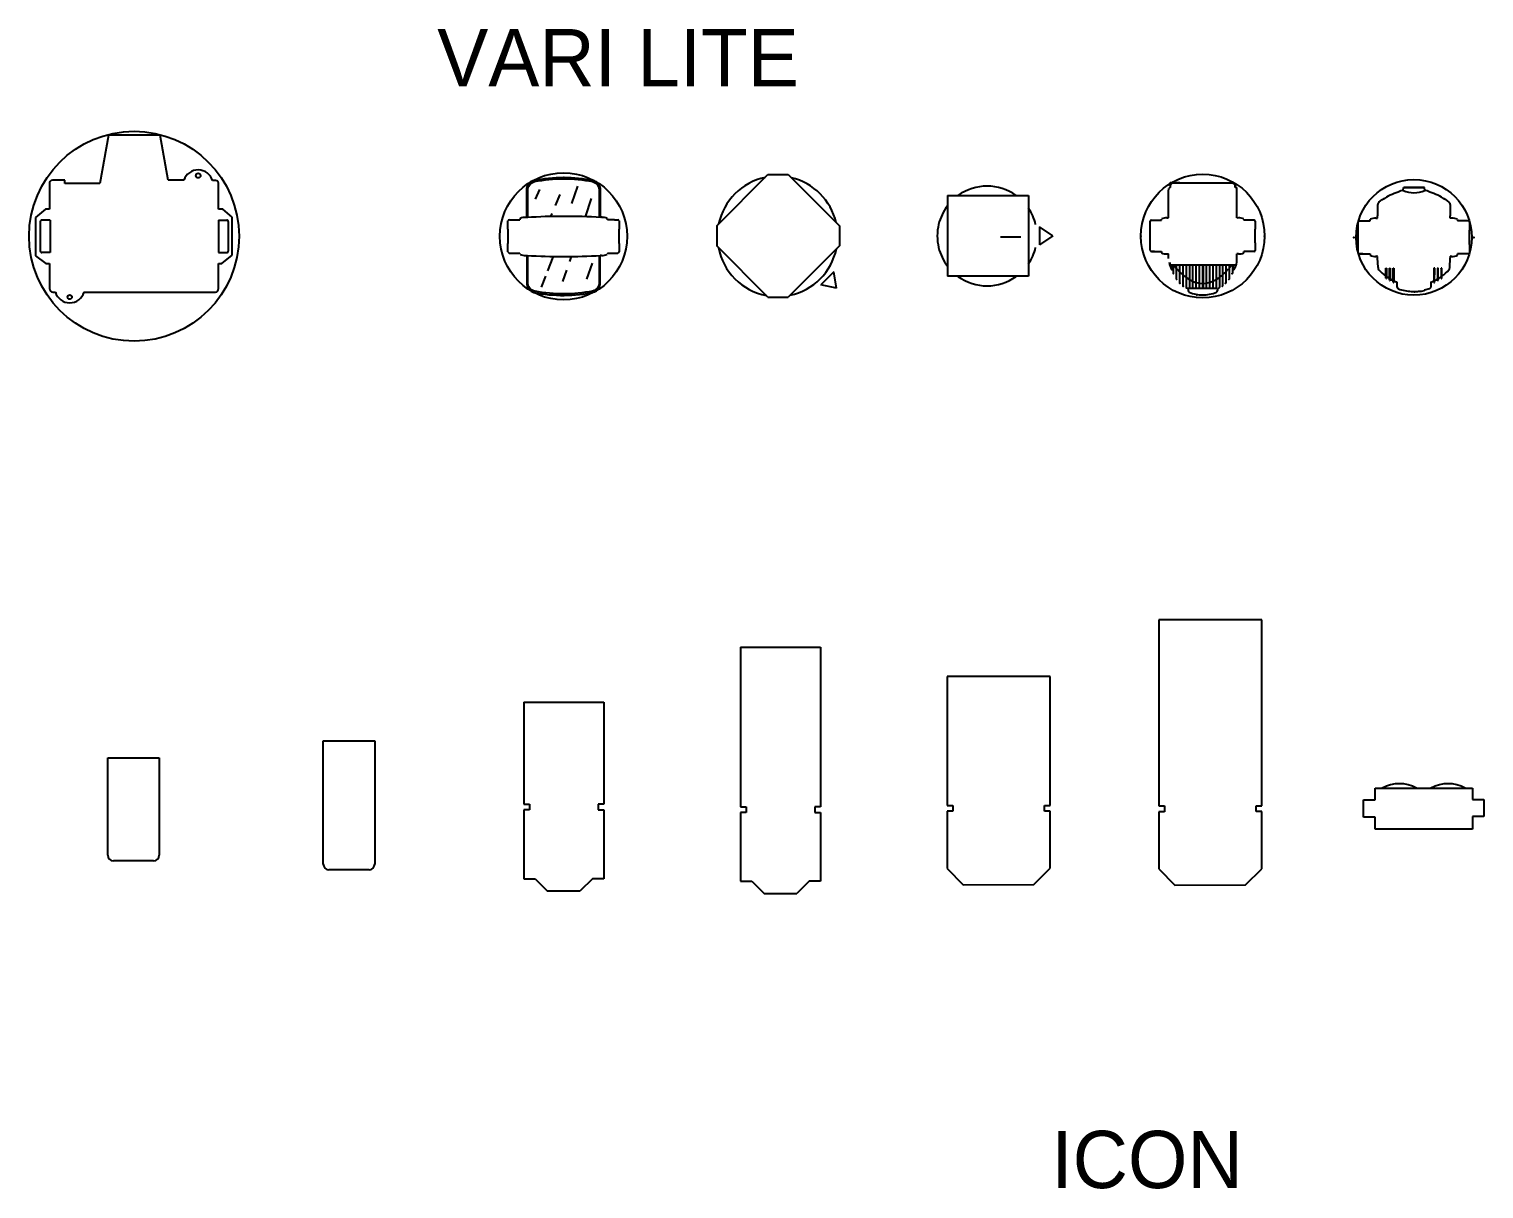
# Model space of a CAD drawing. Extents: x -17897 to 28333, y -5450 to 20354.
# Drawn here: x 11333 to 16414, y 12281 to 16333 of the extents above; entities that cross this region are included whole.
import ezdxf
from ezdxf.enums import TextEntityAlignment as Align

# ---------------------------------------------------------------- set-up
doc = ezdxf.new("R2010")
doc.units = 0
doc.layers.get('0').update_dxf_attribs({"linetype": 'CONTINUOUS'})
doc.layers.add('LANTERNS', color=7, linetype='CONTINUOUS')

# ---------------------------------------------------------------- blocks, each defined once
blk = doc.blocks.new('StageZoom')
for p, q in [((-89.7, 353), (-119.9, 184.2)), ((91, 353), (-89.7, 353)), ((119, 196), (91.1, 353.5, 396.9)), ((-295.3, 183.1), (-295.3, 94.9)), ((-241.5, 196), (-284.5, 196)), ((-241.5, 184.2), (-241.5, 196)), ((-119.9, 184.2), (-241.5, 184.2)), ((172.8, 196), (119, 196)), ((174, 196), (172.8, 196)), ((275, 194.9), (274.1, 194.9, 20)), ((285.8, 194.9), (275, 194.9)), ((294.4, 94.9), (294.4, 182)), ((-309.3, 94.9), (-343.7, 65.9)), ((-343.7, 65.9), (-343.7, -68.6)), ((-327.6, 51.3), (-327.6, -52.4)), ((-293.5, 55.9), (-322.4, 55.9)), ((-295.3, 94.9), (-309.3, 94.9)), ((-293.5, 56.2), (-293.5, -56.9)), ((309.5, 94.9), (294.4, 94.9)), ((294.8, 56.2), (294.8, -56.9)), ((294.8, 55.9), (323.7, 55.9)), ((342.8, 66.9), (309.5, 94.9)), ((328.9, 51.3), (328.9, -52.4)), ((342.8, -66.4), (342.8, 66.9)), ((-343.7, -68.6), (-308.2, -95.4)), ((-293.5, -56.9), (-322.1, -56.9)), ((-308.2, -95.4), (-295.3, -95.4)), ((-295.3, -95.4), (-295.3, -182.5)), ((294.4, -182.5), (294.4, -95.4)), ((294.4, -95.4), (306.3, -95.4)), ((294.8, -56.9), (323.3, -56.9)), ((306.3, -95.4), (342.8, -66.4)), ((-283.4, -195.4), (-274.8, -195.4)), ((-175.8, -195.4), (284.7, -195.4))]:
    blk.add_line(p, q)
at = {"linetype": 'Continuous', "ltscale": 25}
blk.add_circle((0, 0), 366.6, dxfattribs=at)
for centre, radius in [((223.9, 211.8, 20), 8.18), ((-224.8, -212.6, 20), 7.59)]:
    blk.add_circle(centre, radius)
for centre, radius, start, end in [((223.8, 179.3), 52.5, 17.3933, 161.4654), ((-283.5, 184.1), 11.9, 95.1749, 185.1749), ((283.7, 184.1), 11, 348.7084, 78.7084), ((-323.4, 51.8), 4.16, 75.2279, 187.1046), ((324.7, 51.8), 4.16, 352.8954, 104.7721), ((-323.1, -52.6), 4.45, 177.2538, 283.8403), ((324.4, -52.6), 4.45, 256.1597, 2.7462), ((-282.9, -183.1), 12.4, 177.5302, 267.5302), ((-224.7, -179.9), 52.6, 197.2202, 342.7798), ((283.1, -184.1), 11.4, 278.111, 8.111)]:
    blk.add_arc(centre, radius, start, end)
blk.add_attdef('UNIT#', text='', height=50).set_placement((-0.1, 42.2), align=Align.CENTER)
blk = doc.blocks.new('VL2_2B_3')
at = {"color": 7, "linetype": 'Continuous'}
for p, q in [((-196.9, 35.2), (-18.2, 214.5)), ((-18.2, 214.5), (52.2, 214.5)), ((52.2, 214.5), (231.5, 35.2)), ((-196.9, 35.2), (-196.9, -35.2)), ((231.5, 35.2), (231.5, -35.2)), ((-18.2, -213.9), (-196.9, -35.2)), ((231.5, -35.2), (52.2, -213.9)), ((211.5, -126.1), (167, -171.3)), ((221.8, -182.3), (211.5, -126.1)), ((221.8, -182.3), (167, -171.3)), ((-18.2, -213.9), (52.2, -213.9))]:
    blk.add_line(p, q, dxfattribs=at)
at = {"color": 7, "linetype": 'Continuous', "ltscale": 25}
for start, end in [(101.905, 168.095), (13.295, 76.705), (190.657, 259.343), (282.001, 347.999)]:
    blk.add_arc((15.4, -1.6), 210.3, start, end, dxfattribs=at)
at = {"flags": 4}
blk.add_attdef('UNIT#', text='', height=50, dxfattribs=at).set_placement((15.8, 4.2), align=Align.CENTER)
blk = doc.blocks.new('VL4')
at = {"color": 7, "linetype": 'Continuous'}
for p, q in [((-141.29004, 140.96746), (141.29004, 140.96746)), ((-141.29004, 140.96746), (-141.29004, -140.96746)), ((141.29004, 140.96746), (141.29004, -140.96746)), ((227.09632, 0.32258), (179.99964, 31.93542)), ((179.99964, 31.93542), (179.99964, -31.29026)), ((227.09632, 0.32258), (179.99964, -31.29026)), ((43.87088, -3.54838), (114.83848, -3.54838)), ((141.29004, -140.96746), (-141.29004, -140.96746))]:
    blk.add_line(p, q, dxfattribs=at)
at = {"color": 7, "linetype": 'Continuous', "ltscale": 25}
for start, end in [(54.224, 125.776), (142.91, 166.597), (13.403, 34.418), (166.597, 193.403), (193.403, 217.09), (234.225, 305.775)]:
    blk.add_arc((-2.58064, -0.32258), 174.1932, start, end, dxfattribs=at)
at = {"color": 7, "linetype": 'Continuous'}
blk.add_arc((-2.58064, -0.32258), 174.1932, 325.582, 346.597, dxfattribs=at)
at = {"flags": 4}
blk.add_attdef('UNIT#', text='', height=50, dxfattribs=at).set_placement((-1.2416, 5.6293), align=Align.CENTER)
blk = doc.blocks.new('VL5')
for p, q in [((-118.8, 155.2), (-118.5, 166)), ((113.9, 169.2), (113.9, 174)), ((-183.3, -24.5), (-183.3, 23.5)), ((184, -24.5), (183.9, 23.5))]:
    blk.add_line(p, q)
at = {"color": 7}
for p, q in [((-118.8, 63), (-118.8, 155.2)), ((-114.5, 169.2), (-118.5, 166)), ((-114.5, 169.2), (-113.2, 169.2)), ((-113.2, 174), (-113.2, 169.2)), ((104.3, 183.6), (-103.6, 183.6)), ((-91.4, 185.3), (-91.4, 183.6)), ((-80.1, 185.3), (-91.4, 185.3)), ((-80.1, 185.3), (-80.1, 183.6)), ((80.8, 185.3), (92.1, 185.3)), ((80.8, 185.3), (80.8, 183.6)), ((92.1, 185.3), (92.1, 183.6)), ((117.1, 169.2), (113.9, 169.2)), ((119.5, 62.6), (119.5, 166.8)), ((-183.3, 23.5), (-183.3, 50.9)), ((-179.1, 54.5), (-144.1, 54.5)), ((-144.1, 54.6), (-144.1, 58.8)), ((-125.3, 62.8), (-120.7, 62.8)), ((125.2, 62.7), (119.2, 62.4)), ((144, 58.8), (144, 54.6)), ((179.5, 54.5), (144, 54.5)), ((183.9, 51), (183.9, 23.5)), ((-183.3, -51.1), (-183.3, -24.5)), ((184, -24.5), (184, -51.3)), ((-168.2, -54.4), (-179.4, -54.4)), ((-177.6, -54.4), (-144.1, -54.4)), ((-144.1, -54.5), (-144.1, -59)), ((-127.3, -63.2), (-122.8, -63.2)), ((-118.8, -79.4), (-118.8, -63.1)), ((-113.6, -100.9), (-113.6, -93.3)), ((-113.6, -100.9), (114.3, -100.9)), ((-106.2, -117.5), (-106.2, -100.9)), ((-103.4, -100.9), (-103.4, -130.3)), ((-92, -100.9), (-92, -150.8)), ((-80.6, -100.9), (-80.6, -164.3)), ((-69.2, -100.9), (-69.2, -174.5)), ((-57.8, -100.9), (-57.8, -180.8)), ((-46.4, -100.9), (-46.4, -180.8)), ((-35, -100.9), (-35, -180.8)), ((-23.6, -100.9), (-23.6, -180.8)), ((-12.3, -100.9), (-12.3, -180.8)), ((-0.9, -100.9), (-0.9, -166)), ((1.5, -100.9), (1.5, -180.8)), ((12.9, -100.9), (12.9, -180.8)), ((24.3, -100.9), (24.3, -180.8)), ((35.7, -100.9), (35.7, -180.8)), ((47.1, -100.9), (47.1, -180.8)), ((58.5, -100.9), (58.5, -180.8)), ((69.9, -100.9), (69.9, -174.5)), ((81.3, -100.9), (81.3, -164.3)), ((92.7, -100.9), (92.7, -150.8)), ((104.1, -100.9), (104.1, -130.3)), ((106.8, -116.9), (106.8, -100.9)), ((125.2, -63.2), (119.2, -62.9)), ((119.5, -86.1), (119.5, -62.8)), ((119.5, -91.8), (119.5, -86.1)), ((179.5, -54.4), (144, -54.4)), ((144, -59), (144, -54.5)), ((-101, -102.1), (-92, -113)), ((-89.6, -115.7), (-80.6, -125.3)), ((-78.2, -127.6), (-69.2, -135.9)), ((-66.8, -138), (-57.8, -145)), ((-55.4, -146.7), (-46.4, -152.4)), ((47.1, -152.4), (56.1, -146.7)), ((58.5, -145), (67.5, -138)), ((69.9, -135.9), (78.9, -127.6)), ((81.3, -125.3), (90.3, -115.7)), ((92.7, -113), (101.7, -102.1)), ((51.9, -183.7), (-51.2, -183.7)), ((-51.2, -183.7), (-50.9, -191.3)), ((-44, -153.8), (-35, -158.2)), ((-32.6, -159.3), (-23.6, -162.5)), ((-21.3, -163.1), (-12.3, -165)), ((-9.9, -165.4), (-0.9, -166)), ((-0.9, -166), (-0.9, -180.8)), ((1.5, -166), (10.5, -165.4)), ((12.9, -165), (21.9, -163.1)), ((24.3, -162.5), (33.3, -159.3)), ((35.7, -158.2), (44.7, -153.8)), ((51.9, -183.7), (51.6, -191.3))]:
    blk.add_line(p, q, dxfattribs=at)
at = {"color": 7, "linetype": 'Continuous', "ltscale": 25}
blk.add_circle((0.3, -0.5), 215.9, dxfattribs=at)
at = {"color": 7}
for centre, radius, start, end in [((-103.6, 174), 9.59, 90, 180), ((104.3, 174), 9.59, 0, 90), ((117.1, 166.8), 2.4, 0, 90), ((-178.4, 49.6), 4.99, 97.051, 163.275), ((-127.4, 23.7), 39.2, 86.899, 114.975), ((-2.9, -1979.2), 2045.5, 93.2479, 93.35), ((-2.9, -1979.2), 2045.5, 86.511, 86.5684), ((127.4, 23.6), 39.2, 65.025, 93.101), ((179.1, 49.6), 4.99, 16.724, 82.949), ((-178.3, -48.9), 5.54, 205.664, 272.124), ((-127.4, -23.9), 39.2, 245.025, 273.101), ((-2.9, 1979.1), 2045.5, 266.65, 266.7521), ((-56.7, -86.1), 60.4, 187.03, 211.402), ((59.8, -82.4), 60.4, 324.396, 350.99), ((127.4, -23.9), 39.2, 266.899, 294.975), ((179, -48.9), 5.54, 267.876, 334.337), ((-107.4, -116.9), 1.2, 180, 0), ((-102.2, -130.3), 1.2, 180, 0), ((-90.8, -150.8), 1.2, 180, 0), ((91.5, -150.8), 1.2, 180, 0), ((102.9, -130.3), 1.2, 180, 0), ((108, -116.9), 1.2, 180, 0), ((-79.4, -164.3), 1.2, 180, 0), ((-68, -174.5), 1.2, 180, 0), ((-56.6, -180.8), 1.2, 180, 0), ((-44.9, -191), 6, 182.5, 247.269), ((0.3, -83), 123.1, 247.269, 292.731), ((-45.2, -180.8), 1.2, 180, 0), ((-33.8, -180.8), 1.2, 180, 0), ((-22.4, -180.8), 1.2, 180, 0), ((-11.1, -180.8), 1.2, 180, 0), ((0.3, -180.8), 1.2, 180, 0), ((11.7, -180.8), 1.2, 180, 0), ((23.1, -180.8), 1.2, 180, 0), ((34.5, -180.8), 1.2, 180, 0), ((45.9, -180.8), 1.2, 180, 0), ((45.6, -191), 6, 292.731, 357.5), ((57.3, -180.8), 1.2, 180, 0), ((68.7, -174.5), 1.2, 180, 0), ((80.1, -164.3), 1.2, 180, 0)]:
    blk.add_arc(centre, radius, start, end, dxfattribs=at)
for p in [(-215.5, -0.5), (216.2, -0.5)]:
    blk.add_point(p, dxfattribs=at)
at = {"layer": 'LANTERNS'}
for p in [(-112.1, 185.3), (-20.3, -206.1)]:
    blk.add_point(p, dxfattribs=at)
at = {"flags": 4}
blk.add_attdef('UNIT#', text='', height=50, dxfattribs=at).set_placement((-1.4, 55.4), align=Align.CENTER)
blk = doc.blocks.new('VL6')
for p, q in [((-49.1, 159), (-48.6, 169.2)), ((-48.6, 169.2), (-48.6, 169.2)), ((-48.6, 169.2), (-48.4, 169.2)), ((-48.4, 169.2), (-48.5, 169.2)), ((-48.5, 169.2), (-48.5, 169.2)), ((-48.4, 169.2), (-48.4, 169.2)), ((-48.4, 169.2), (-48.4, 169.2)), ((-48.4, 169.2), (-48.2, 169.2)), ((-48.4, 169.2), (-48.2, 169.2)), ((-48.3, 169.2), (-48.4, 169.2)), ((-48.2, 169.2), (-48.3, 169.2)), ((-48.3, 169.2), (-48.2, 169.2)), ((-48.2, 169.2), (-48.2, 169.2)), ((-48.2, 169.2), (-48.2, 169.2)), ((-48.2, 169.2), (-47.9, 169.2)), ((-48.2, 169.2), (-48, 169.2)), ((-47.9, 169.2), (-48, 169.2)), ((-47.9, 169.2), (-47.8, 169.2)), ((-47.9, 169.2), (-47.8, 169.2)), ((-47.8, 169.2), (-47.5, 169.2)), ((-47.5, 169.2), (-47.3, 169.2)), ((-47.5, 169.2), (-47.3, 169.2)), ((-46.9, 169.2), (-47.5, 169.2)), ((-47.5, 169.2), (-47.5, 169.2)), ((-47.3, 169.2), (-47, 169.2)), ((-47, 169.2), (-46.8, 169.2)), ((-46.1, 169.2), (-46.9, 169.2)), ((-46.8, 169.2), (-46.4, 169.2)), ((-46.4, 169.2), (-45.9, 169.2)), ((-45.2, 169.2), (-46.1, 169.2)), ((-45.9, 169.2), (-45.8, 169.2)), ((-45.9, 169.2), (-45.8, 169.2)), ((-45.8, 169.2), (-45.1, 169.2)), ((-44.2, 169.2), (-45.2, 169.2)), ((-45.1, 169.2), (-45, 169.2)), ((-45.1, 169.2), (-45, 169.2)), ((-45, 169.2), (-44.3, 169.2)), ((-44.3, 169.2), (-43.8, 169.2)), ((-43.1, 169.2), (-44.2, 169.2)), ((-43.8, 169.2), (-43.4, 169.2)), ((-43.4, 169.2), (-42.5, 169.2)), ((-42.9, 169.2), (-43.1, 169.2)), ((-42.8, 169.2), (-42.9, 169.2)), ((-42.9, 169.2), (-42.9, 169.2)), ((-42.6, 169.2), (-42.8, 169.2)), ((-42.2, 169.2), (-42.6, 169.2)), ((-42.5, 169.2), (-42.4, 169.2)), ((-42.5, 169.2), (-42.4, 169.2)), ((-42.4, 169.2), (-42.5, 169.2)), ((-42.4, 169.2), (-41.6, 169.2)), ((-41.6, 169.2), (-42.4, 169.2)), ((-41.9, 169.2), (-42.2, 169.2)), ((-41.7, 169.2), (-41.9, 169.2)), ((-41, 169.2), (-41.7, 169.2)), ((-41.6, 169.2), (-41.4, 169.2)), ((-41.4, 169.2), (-41.6, 169.2)), ((-41.4, 169.2), (-40.5, 169.2)), ((-40.5, 169.2), (-41, 169.2)), ((-40.5, 169.2), (-40.3, 169.2)), ((-40.2, 169.2), (-40.5, 169.2)), ((-40.3, 169.2), (-39.4, 169.2)), ((-39.3, 169.2), (-40.2, 169.2)), ((-39.4, 169.2), (-39.1, 169.2)), ((-39, 169.2), (-39.3, 169.2)), ((-39.1, 169.2), (-38.3, 169.2)), ((-38.2, 169.2), (-39, 169.2)), ((-38.3, 169.2), (-37.8, 169.2)), ((-37.4, 169.2), (-38.2, 169.2)), ((-37.8, 169.2), (-37.1, 169.2)), ((-36.9, 169.2), (-37.4, 169.2)), ((-37.1, 169.2), (-36.5, 169.2)), ((-35.8, 169.2), (-36.9, 169.2)), ((-36.5, 169.2), (-35.8, 169.2)), ((-35.8, 169.2), (-35.1, 169.2)), ((-35.1, 169.2), (-35.8, 169.2)), ((-35.6, 169.2), (-35.8, 169.2)), ((-34.2, 169.2), (-35.6, 169.2)), ((-35.1, 169.2), (-34.5, 169.2)), ((-34.5, 169.2), (-35.1, 169.2)), ((-34.5, 169.2), (-33.7, 169.2)), ((-34, 169.2), (-34.2, 169.2)), ((-32.6, 169.2), (-34, 169.2)), ((-33.7, 169.2), (-33.1, 169.2)), ((-33.1, 169.2), (-32.6, 169.2)), ((-32.6, 169.2), (-32.3, 169.2)), ((-32.3, 169.2), (-32.6, 169.2)), ((-32.1, 169.2), (-32.6, 169.2)), ((-32.3, 169.2), (-32, 169.2)), ((-32, 169.2), (-32.3, 169.2)), ((-30.9, 169.2), (-32.1, 169.2)), ((-32, 169.2), (-30.9, 169.2)), ((-30.9, 169.2), (-30.7, 169.2)), ((-30.9, 169.2), (-30.7, 169.2)), ((-30.2, 169.2), (-30.9, 169.2)), ((-30.7, 169.2), (-29.8, 169.2)), ((-29.2, 169.2), (-30.2, 169.2)), ((-29.8, 169.2), (-29.2, 169.2)), ((-29.2, 169.2), (-28.8, 169.2)), ((-28.2, 169.2), (-29.2, 169.2)), ((-28.8, 169.2), (-27.9, 169.2)), ((-27.9, 169.2), (-28.8, 169.2)), ((-27.3, 169.2), (-28.2, 169.2)), ((-27.9, 169.2), (-27.5, 169.2)), ((-27.5, 169.2), (-27.9, 169.2)), ((-27.5, 169.2), (-27, 169.2)), ((-26.1, 169.2), (-27.3, 169.2)), ((-27, 169.2), (-26.2, 169.2)), ((-26.2, 169.2), (-25.9, 169.2)), ((-25.4, 169.2), (-26.1, 169.2)), ((-25.9, 169.2), (-25.4, 169.2)), ((-25.4, 169.2), (-24.8, 169.2)), ((-24.8, 169.2), (-25.4, 169.2)), ((-24, 169.2), (-25.4, 169.2)), ((-24.8, 169.2), (-24.2, 169.2)), ((-24.2, 169.2), (-24.8, 169.2)), ((-24.2, 169.2), (-23.2, 169.2)), ((-23.4, 169.2), (-24, 169.2)), ((-21.9, 169.2), (-23.4, 169.2)), ((-23.2, 169.2), (-22.5, 169.2)), ((-22.5, 169.2), (-21.6, 169.2)), ((-21.4, 169.2), (-21.9, 169.2)), ((-21.6, 169.2), (-20.7, 169.2)), ((-19.7, 169.2), (-21.4, 169.2)), ((-20.7, 169.2), (-20, 169.2)), ((-20, 169.2), (-19, 169.2)), ((-19.3, 169.2), (-19.7, 169.2)), ((-17.4, 169.2), (-19.3, 169.2)), ((-19, 169.2), (-18.4, 169.2)), ((-18.4, 169.2), (-17.2, 169.2)), ((-17.2, 169.2), (-18.4, 169.2)), ((-17.2, 169.2), (-17.4, 169.2)), ((-17.2, 169.2), (-16.7, 169.2)), ((-16.7, 169.2), (-17.2, 169.2)), ((-15.2, 169.2), (-17.2, 169.2)), ((-16.7, 169.2), (-15.4, 169.2)), ((-15.4, 169.2), (-15.1, 169.2)), ((-15, 169.2), (-15.2, 169.2)), ((-15.1, 169.2), (-13.6, 169.2)), ((-12.9, 169.2), (-15, 169.2)), ((-13.6, 169.2), (-13.4, 169.2)), ((-13.6, 169.2), (-13.4, 169.2)), ((-13.4, 169.2), (-11.8, 169.2)), ((-10.7, 169.2), (-12.9, 169.2)), ((-12.9, 169.2), (-12.9, 169.2)), ((-11.8, 169.2), (-10.1, 169.2)), ((-8.5, 169.2), (-10.7, 169.2)), ((-10.7, 169.2), (-10.7, 169.2)), ((-10.1, 169.2), (-10, 169.2)), ((-10.1, 169.2), (-10, 169.2)), ((-10, 169.2), (-8.5, 169.2)), ((-8.5, 169.2), (-10, 169.2)), ((-8.5, 169.2), (-8.2, 169.2)), ((-8.2, 169.2), (-8.5, 169.2)), ((-8.4, 169.2), (-8.5, 169.2)), ((-6.4, 169.2), (-8.4, 169.2)), ((-8.2, 169.2), (-6.8, 169.2)), ((-6.8, 169.2), (-8.2, 169.2)), ((-6.8, 169.2), (-6.4, 169.2)), ((-6.4, 169.2), (-6.8, 169.2)), ((-6.4, 169.2), (-5.2, 169.2)), ((-5.2, 169.2), (-6.4, 169.2)), ((-6.1, 169.2), (-6.4, 169.2)), ((-4.3, 169.2), (-6.1, 169.2)), ((-5.2, 169.2), (-4.6, 169.2)), ((-4.6, 169.2), (-3.5, 169.2)), ((-3.9, 169.2), (-4.3, 169.2)), ((-2.2, 169.2), (-3.9, 169.2)), ((-3.5, 169.2), (-2.8, 169.2)), ((-2.8, 169.2), (-1.9, 169.2)), ((-1.9, 169.2), (-2.8, 169.2)), ((-1.7, 169.2), (-2.2, 169.2)), ((-1.9, 169.2), (-1.1, 169.2)), ((-1.1, 169.2), (-1.9, 169.2)), ((-0.1, 169.2), (-1.7, 169.2)), ((-1.1, 169.2), (-0.4, 169.2)), ((-0.4, 169.2), (0.6, 169.2)), ((0.5, 169.2), (-0.1, 169.2)), ((1.9, 169.2), (0.5, 169.2)), ((0.6, 169.2), (1.2, 169.2)), ((1.2, 169.2), (1.9, 169.2)), ((2.3, 169.2), (1.9, 169.2)), ((2.6, 169.2), (1.9, 169.2)), ((2.6, 169.2), (2.3, 169.2)), ((2.6, 169.2), (3.4, 169.2)), ((3.4, 169.2), (2.6, 169.2)), ((3.8, 169.2), (2.6, 169.2)), ((3.4, 169.2), (4, 169.2)), ((4, 169.2), (3.4, 169.2)), ((4.6, 169.2), (3.8, 169.2)), ((4.3, 169.2), (4, 169.2)), ((4.3, 169.2), (5.3, 169.2)), ((5.6, 169.2), (4.6, 169.2)), ((5.6, 169.2), (5.3, 169.2)), ((5.3, 169.2), (5.6, 169.2)), ((5.6, 169.2), (6.3, 169.2)), ((6.3, 169.2), (5.6, 169.2)), ((6.6, 169.2), (5.6, 169.2)), ((6.3, 169.2), (7.1, 169.2)), ((7.4, 169.2), (6.6, 169.2)), ((7.1, 169.2), (7.3, 169.2)), ((7.3, 169.2), (7.1, 169.2)), ((7.3, 169.2), (8.4, 169.2)), ((8.6, 169.2), (7.4, 169.2)), ((8.7, 169.2), (8.4, 169.2)), ((9, 169.2), (8.6, 169.2)), ((9, 169.2), (8.7, 169.2)), ((9.6, 169.2), (9, 169.2)), ((10.4, 169.2), (9, 169.2)), ((9.6, 169.2), (10.2, 169.2)), ((10.2, 169.2), (11.5, 169.2)), ((10.6, 169.2), (10.4, 169.2)), ((12, 169.2), (10.6, 169.2)), ((11.5, 169.2), (11.6, 169.2)), ((11.6, 169.2), (11.5, 169.2)), ((11.6, 169.2), (13, 169.2)), ((12.2, 169.2), (12, 169.2)), ((13.4, 169.2), (12.2, 169.2)), ((13.3, 169.2), (13, 169.2)), ((13, 169.2), (13.3, 169.2)), ((13.3, 169.2), (14.3, 169.2)), ((14.3, 169.2), (13.3, 169.2)), ((13.9, 169.2), (13.4, 169.2)), ((14.6, 169.2), (13.9, 169.2)), ((14.3, 169.2), (15, 169.2)), ((15, 169.2), (14.3, 169.2)), ((15.4, 169.2), (14.6, 169.2)), ((15.5, 169.2), (15, 169.2)), ((15, 169.2), (15.5, 169.2)), ((15.7, 169.2), (15.4, 169.2)), ((15.5, 169.2), (16.6, 169.2)), ((16.6, 169.2), (15.7, 169.2)), ((16.6, 169.2), (16.7, 169.2)), ((16.7, 169.2), (16.6, 169.2)), ((16.9, 169.2), (16.6, 169.2)), ((16.7, 169.2), (17.8, 169.2)), ((17.5, 169.2), (16.9, 169.2)), ((18.1, 169.2), (17.5, 169.2)), ((18.1, 169.2), (17.8, 169.2)), ((18.8, 169.2), (18.1, 169.2)), ((18.1, 169.2), (18.8, 169.2)), ((18.3, 169.2), (18.1, 169.2)), ((18.7, 169.2), (18.3, 169.2)), ((19, 169.2), (18.7, 169.2)), ((19.5, 169.2), (18.8, 169.2)), ((18.8, 169.2), (19.5, 169.2)), ((19.3, 169.2), (19, 169.2)), ((19.5, 169.2), (19.3, 169.2)), ((19.3, 169.2), (19.3, 169.2)), ((19.8, 169.2), (19.5, 169.2)), ((20.7, 169.2), (19.5, 169.2)), ((20.7, 169.2), (19.8, 169.2)), ((20.7, 169.2), (21.5, 169.2)), ((21.7, 169.2), (20.7, 169.2)), ((21.8, 169.2), (21.5, 169.2)), ((22.6, 169.2), (21.7, 169.2)), ((22.2, 169.2), (21.8, 169.2)), ((22.5, 169.2), (22.2, 169.2)), ((22.9, 169.2), (22.5, 169.2)), ((23.3, 169.2), (22.6, 169.2)), ((23.2, 169.2), (22.9, 169.2)), ((23.5, 169.2), (23.2, 169.2)), ((23.9, 169.2), (23.3, 169.2)), ((23.8, 169.2), (23.5, 169.2)), ((23.9, 169.2), (23.8, 169.2)), ((24.2, 169.2), (23.9, 169.2)), ((23.9, 169.2), (24.2, 169.2)), ((24.4, 169.2), (23.9, 169.2)), ((24.2, 169.2), (24.3, 169.2)), ((24.3, 169.2), (24.2, 169.2)), ((24.2, 169.2), (24.3, 169.2)), ((24.6, 169.2), (24.3, 169.2)), ((24.3, 169.2), (24.6, 169.2)), ((24.6, 169.2), (24.4, 169.2)), ((24.4, 169.2), (24.6, 169.2)), ((24.6, 169.2), (24.6, 169.2)), ((24.6, 169.2), (24.6, 169.2)), ((24.8, 169.2), (24.6, 169.2)), ((24.6, 169.2), (24.9, 169.2)), ((24.8, 169.2), (24.6, 169.2)), ((24.6, 169.2), (24.8, 169.2)), ((24.9, 169.2), (24.8, 169.2)), ((24.8, 169.2), (25, 169.2)), ((24.8, 169.2), (24.8, 169.2)), ((25, 169.2), (24.9, 169.2)), ((24.9, 169.2), (25, 169.2)), ((25.1, 169.2), (25, 169.2)), ((25.6, 158.8), (25.1, 169.2)), ((-138.8, 108.2), (-138.7, 108.2)), ((-138.7, 108.2), (-138.8, 108.2)), ((-138.8, 108.2), (-138.8, 70.2)), ((-138.8, 108.2), (-138.7, 108.2)), ((-134.3, 118), (-122.7, 127)), ((-122.7, 127), (-121.1, 126.8)), ((99.1, 127), (97.5, 126.8)), ((110.7, 118), (99.1, 127)), ((115.2, 70.1), (115.2, 108.2)), ((-164.9, 57.9), (-165.1, 57.4)), ((-140.3, 61.7), (-138.9, 61.9)), ((-138.9, 61.9), (-138.9, 70.2)), ((-138.9, 70.2), (-138.8, 70.2)), ((-138.9, 70.1), (-138.9, 70.2)), ((-138.8, 70.2), (-138.8, 70.2)), ((-138.8, 70.2), (-138.8, 70.2)), ((114.7, 70.1), (114.7, 70.1)), ((114.7, 61.3), (114.7, 70.1)), ((114.9, 70.1), (114.7, 70.1)), ((115.1, 70.1), (114.9, 70.1)), ((114.9, 70.1), (115, 70.1)), ((115, 70.1), (115.1, 70.1)), ((115.2, 70.1), (115.1, 70.1)), ((-206.6, -30.7), (-206.6, 20.1)), ((182.4, -30.7), (182.3, 20.1)), ((-142.2, -71.4), (-145.1, -71.6)), ((-138.8, -71.6), (-142.2, -71.4)), ((-138.8, -77.1), (-138.8, -71.6)), ((-137.3, -110.6), (-138.8, -77.1)), ((113.2, -110.6), (114.7, -77.1)), ((114.7, -71.4), (114.7, -77.1)), ((-109.9, -113.3), (-110, -113.3)), ((-110, -140.2), (-109.9, -140.2)), ((-109.9, -140.2), (-110, -140.2)), ((-110, -140.2), (-109.9, -140.2)), ((-109.9, -140.2), (-110, -140.2)), ((-109.9, -112.4), (-109.9, -114.8)), ((-109.9, -112.6), (-107.4, -112.6)), ((-109.7, -147.7), (-109.9, -112.6)), ((-109.9, -113.1), (-109.9, -113.4)), ((-109.9, -113.4), (-109.9, -113.6)), ((-109.9, -113.4), (-109.9, -113.8)), ((-107.4, -113.3), (-107.5, -113.3)), ((-107.4, -112.6), (-107.4, -112.9)), ((-107.4, -112.9), (-107.4, -149.2)), ((-107.4, -113.4), (-107.4, -113.1)), ((-107.4, -113.6), (-107.4, -113.4)), ((-107.4, -113.8), (-107.4, -113.4)), ((-107.4, -128.9), (-107.4, -142)), ((-97.2, -112.6), (-94.7, -112.6)), ((-97, -155.3), (-97.2, -112.6)), ((-94.7, -112.6), (-94.7, -112.9)), ((-94.7, -112.9), (-94.7, -156.8)), ((-84.6, -112.6), (-82.1, -112.6)), ((-84.4, -161.9), (-84.6, -112.6)), ((-82.1, -112.6), (-82.1, -112.9)), ((-82.1, -112.9), (-82.1, -163.3)), ((60.5, -112.6), (58, -112.6)), ((58, -112.6), (58, -112.9)), ((58, -112.9), (58, -163.3)), ((60.3, -161.9), (60.5, -112.6)), ((73.1, -112.6), (70.6, -112.6)), ((70.6, -112.6), (70.6, -112.9)), ((70.6, -112.9), (70.6, -156.8)), ((72.9, -155.3), (73.1, -112.6)), ((85.9, -112.6), (83.3, -112.6)), ((83.3, -112.6), (83.3, -112.9)), ((83.3, -112.9), (83.3, -149.2)), ((83.3, -113.4), (83.3, -113.1)), ((83.3, -113.8), (83.3, -113.4)), ((83.3, -113.6), (83.3, -113.4)), ((85.6, -147.7), (85.9, -112.6)), ((85.9, -140.2), (85.9, -140.2)), ((85.9, -140.2), (85.9, -140.2)), ((85.9, -140.2), (85.9, -140.2)), ((85.9, -140.2), (85.9, -140.2)), ((-70.8, -179.3), (-71, -161.7)), ((-21.1, -195.2), (-21.3, -194.2)), ((-19.2, -196), (-21.1, -195.2)), ((-4.8, -195.9), (-19.2, -196)), ((-3.2, -195.1), (-4.8, -195.9)), ((-3.2, -194.2), (-3.2, -195.1)), ((13.1, -194.4), (12.1, -194.1)), ((23.7, -192.3), (13.1, -194.4)), ((23.9, -191.9), (23.7, -192.3)), ((42.5, -185.1), (24.4, -190.2)), ((46.6, -162.5), (46.6, -180.2)), ((46.7, -162.5), (46.6, -162.5))]:
    blk.add_line(p, q)
at = {"color": 7}
for p, q in [((-202.2, 53), (-165.1, 53)), ((-165.1, 53), (-165.1, 57.4)), ((-145.2, 61.7), (-140.3, 61.7)), ((120.1, 61.6), (114.7, 61.3)), ((140, 57.4), (140, 53)), ((177.6, 53), (140, 53)), ((-206.6, 20.1), (-206.6, 49.2)), ((182.3, 49.2), (182.3, 20.1)), ((-206.6, -58.9), (-206.6, -30.7)), ((182.4, -30.7), (182.4, -59.1)), ((-190.6, -62.4), (-202.5, -62.4)), ((-200.6, -62.4), (-165.1, -62.4)), ((-165.1, -62.5), (-165.1, -67.3)), ((120.1, -71.7), (114.7, -71.4)), ((177.6, -62.4), (140, -62.4)), ((140, -67.3), (140, -62.5))]:
    blk.add_line(p, q, dxfattribs=at)
at = {"linetype": 'Continuous'}
blk.add_circle((-12.1, -5.3), 201.9, dxfattribs=at)
for centre, radius, start, end in [((8.6, -69.9), 235.6, 108.7427, 123.3904), ((-36.1, 90.2), 70.2, 108.1776, 116.1957), ((-42.6, 110.5), 48.9, 97.5771, 108.3408), ((-11.6, 239.4), 88.8, 244.9988, 294.7283), ((19.1, 110.5), 48.9, 71.6592, 82.4229), ((12.6, 90.2), 70.2, 63.8043, 71.8224), ((-32.1, -69.9), 235.6, 56.6096, 71.2573), ((-126.2, 108.3), 12.6, 129.9307, 180.2158), ((102.6, 108.3), 12.6, 359.6611, 49.9461), ((-126, -110.9), 11.2, 178.4031, 222.0982), ((-37.3, -34.3), 128.5, 220.9135, 235.5612), ((-104.3, -141.6), 8.17, 228.3349, 247.5412), ((-16.2, -16), 155.6, 234.1157, 238.6856), ((-10.3, -7.3), 166, 239.4174, 243.4811), ((-13.8, -7.3), 166, 296.5189, 300.5826), ((-7.9, -16), 155.6, 301.3144, 305.8843), ((80.2, -141.7), 8.11, 292.7443, 311.9506), ((13.2, -34.2), 128.6, 304.3253, 319.057), ((102, -110.9), 11.2, 317.9018, 1.5969), ((-91.6, -149.3), 8.11, 228.0494, 247.2557), ((-79, -155.8), 8.11, 228.0494, 247.2557), ((-38.3, -71.9), 95.4, 242.73, 249.6034), ((-72, -162.5), 1.26, 35.4148, 68.0048), ((-64.5, -179.5), 6.28, 178.889, 251.32), ((-10.5, -19.1), 175.4, 251.3979, 266.5021), ((-170.3, 1667), 1868.7, 275.1327, 275.5911), ((10.6, -193.9), 1.6, 354.8659, 43.4014), ((24.9, -191.3), 1.2, 114.4758, 208.1262), ((39.8, -178.7), 6.96, 292.4672, 347.7485), ((48, -162.5), 1.26, 111.9952, 180.0517), ((14.2, -71.9), 95.4, 290.3966, 297.27), ((54.9, -155.8), 8.17, 292.4588, 311.6651), ((67.5, -149.3), 8.11, 292.7443, 311.9506)]:
    blk.add_arc(centre, radius, start, end)
at = {"color": 7}
for centre, radius, start, end in [((-201.4, 47.7), 5.28, 97.051, 163.275), ((-147.4, 20.3), 41.5, 86.899, 114.975), ((122.4, 20.2), 41.5, 65.025, 93.101), ((177.2, 47.7), 5.28, 16.724, 82.949), ((-201.3, -56.6), 5.87, 205.664, 272.124), ((-147.4, -30.1), 41.5, 245.025, 273.101), ((122.4, -30.1), 41.5, 266.899, 294.975), ((177.1, -56.6), 5.87, 267.876, 334.337)]:
    blk.add_arc(centre, radius, start, end, dxfattribs=at)
at = {"layer": 'LANTERNS'}
for p in [(-14, 169.2), (-221.7, -5.3), (197.4, -5.3), (-10.1, -195.9)]:
    blk.add_point(p, dxfattribs=at)
at = {"flags": 4}
blk.add_attdef('UNIT#', text='', height=50, dxfattribs=at).set_placement((-10.6, 24.7), align=Align.CENTER)
blk = doc.blocks.new('VLM')
at = {"color": 7}
for p, q in [((-194.5, 25.4), (-194.5, 53.8)), ((-152.2, 62), (-152.2, 57.1)), ((-132.3, 66.4), (-125.9, 66)), ((135.2, 66.4), (130.4, 66.4)), ((152.9, 57.1), (152.9, 62)), ((178.4, 57.1), (190.3, 57.1)), ((194.5, 53.6), (194.5, 25.4)), ((-194.4, -54.6), (-194.4, -25.4)), ((194.5, -25.4), (194.5, -54.5)), ((-152.2, -62.8), (-152.2, -58.3)), ((-132.3, -66.9), (-125.9, -66.6)), ((133, -67), (128.2, -67)), ((152.9, -58.3), (152.9, -62.8))]:
    blk.add_line(p, q, dxfattribs=at)
for p, q in [((-189, 57.1), (-152.2, 57.1)), ((178.4, 57.1), (152.9, 57.1)), ((-194.5, 25.4), (-194.4, -25.4)), ((194.5, -25.4), (194.5, 25.4)), ((-190, -58.3), (-152.2, -58.3)), ((152.9, -58.3), (190, -58.3))]:
    blk.add_line(p, q)
for points in [[(-128, 65.8), (-127.8, 168.5, -0.343), (-104, 195.7, -0.096), (104, 195.7, -0.319), (127.8, 168.5), (128, 66.2)], [(-125, 66), (-125, 160.3, -0.328), (-101.4, 191, -0.101), (101.4, 191, -0.285), (124.7, 164.4), (124.9, 66.4)], [(-128, -66.7), (-127.8, -168.6, 0.321), (-104, -195.8, 0.105), (108, -194.4, 0.272), (127.8, -168.6), (128, -67.2)], [(124.9, -67.3), (124.9, -160.4, -0.337), (101.4, -191, -0.099), (-99.4, -191.5, -0.358), (-125, -160.4), (-125, -66.9)]]:
    blk.add_lwpolyline(points, format="xyb")
at = {"linetype": 'Continuous'}
for points in [[(-97.6, 129.4), (-83.4, 163.5)], [(48.7, 175.6), (27.4, 115.2)], [(-13.1, 145.7), (-29.3, 108.2)], [(97, 131.9), (75, 68.6)], [(-41.5, 80), (-46.1, 69.2)], [(-77.1, -69.2), (-78.4, -72.2)], [(-37.9, -72.9), (-55.9, -120.4)], [(26.4, -70.6), (20.2, -88.3)], [(100.5, -93.5), (79.9, -149.5)], [(-62.9, -138.8), (-77.7, -177.9)], [(9.8, -118.2), (-3.9, -157.4)]]:
    blk.add_lwpolyline(points, dxfattribs=at)
blk.add_circle((0, 0), 222.2, dxfattribs=at)
at = {"color": 7}
for centre, radius, start, end in [((-189.2, 51.3), 5.87, 87.876, 154.337), ((-134.5, 24.8), 41.5, 86.899, 114.975), ((3.5, -2096.5), 2166.3, 86.65, 93.489), ((135.3, 24.8), 41.5, 65.025, 93.101), ((189.2, 51.3), 5.87, 25.664, 92.124), ((-189.3, -53), 5.28, 196.724, 262.949), ((-134.5, -25.5), 41.5, 245.025, 273.101), ((3.5, 2095.6), 2166.3, 266.511, 273.35), ((135.3, -25.6), 41.5, 266.899, 294.975), ((189.3, -53), 5.28, 277.051, 343.275)]:
    blk.add_arc(centre, radius, start, end, dxfattribs=at)
at = {"layer": 'LANTERNS'}
for p in [(0.8, 205.7), (0, -206.2)]:
    blk.add_point(p, dxfattribs=at)
at = {"flags": 4}
blk.add_attdef('UNIT#', text='', height=50, dxfattribs=at).set_placement((-0.8, -22.8), align=Align.CENTER)
blk = doc.blocks.new('500WWideProfile')
for p, q in [((-92.2, 177.7), (87.8, 177.7)), ((-92.2, -162.3), (-92.2, 177.7)), ((87.8, 177.7), (87.8, -162.3)), ((67.8, -182.3), (-72.2, -182.3))]:
    blk.add_line(p, q)
for centre, start, end in [((-72.2, -162.3), 180, 270), ((67.8, -162.3), 270, 0)]:
    blk.add_arc(centre, 20, start, end)
for tag, width, p, p2 in [('COLOUR', 0.635294, (-92.2, 105.9), (87.8, 105.9)), ('GOBO/IRIS', 0.358473, (-73, -25.7), (70.4, -25.7)), ('BEAM', 0.762853, (-72.2, -162.3), (67.6, -162.3))]:
    blk.add_attdef(tag, text='', height=50, dxfattribs=dict(width=width)).set_placement(p, p2, align=Align.FIT)
blk = doc.blocks.new('500WNarrowProfile')
for p, q in [((-89.4, 237), (90.6, 237)), ((-89.4, -193), (-89.4, 237)), ((90.6, 237), (90.6, -193)), ((70.6, -213), (-69.4, -213))]:
    blk.add_line(p, q)
for centre, start, end in [((-69.4, -193), 180, 270), ((70.6, -193), 270, 0)]:
    blk.add_arc(centre, 20, start, end)
at = {"flags": 4}
for tag, width, p, p2 in [('COLOUR', 0.635294, (-89.4, 126.8), (90.6, 126.8)), ('GOBO/IRIS', 0.45, (-89.4, -16.1), (90.6, -16.1)), ('BEAM', 0.780246, (-71.8, -195.5), (71.3, -195.5))]:
    blk.add_attdef(tag, text='', height=50, dxfattribs=dict(at, width=width)).set_placement(p, p2, align=Align.FIT)
blk = doc.blocks.new('1KwWideProfile')
for p, q in [((-139.3, 372.9), (-139.3, 16)), ((-139.3, 372.9), (140.7, 372.9)), ((140.7, 372.9), (140.7, 16)), ((-139.3, 16), (-119.3, 16)), ((-119.3, 16), (-119.3, -4)), ((140.7, 16), (120.7, 16)), ((120.7, 16), (120.7, -4)), ((-139.3, -4), (-139.3, -244.6)), ((-119.3, -4), (-139.3, -4)), ((120.7, -4), (140.7, -4)), ((140.7, -4), (140.7, -244.6)), ((-139.3, -244.6), (-99.3, -244.6)), ((-99.3, -244.6), (-56.9, -287)), ((100.7, -244.6), (58.3, -287)), ((140.7, -244.6), (100.7, -244.6)), ((-56.9, -287), (58.3, -287))]:
    blk.add_line(p, q)
at = {"flags": 4}
for tag, width, p, p2 in [('COLOUR', 0.988235, (-139.3, 194.4), (140.7, 194.4)), ('GOBO/IRIS', 0.6, (-119.3, 16), (120.7, 16)), ('BEAM', 1.090909, (-99.3, -244.6), (100.7, -244.6))]:
    blk.add_attdef(tag, text='', height=50, dxfattribs=dict(at, width=width)).set_placement(p, p2, align=Align.FIT)
blk = doc.blocks.new('1KwNarrowProfile')
for p, q in [((-132.2, 564.2), (-132.2, 7.3)), ((-132.2, 564.2), (147.8, 564.2)), ((147.8, 564.2), (147.8, 7.3)), ((-132.2, 7.3), (-112.2, 7.3)), ((-112.2, 7.3), (-112.2, -12.7)), ((147.8, 7.3), (127.8, 7.3)), ((127.8, 7.3), (127.8, -12.7)), ((-132.2, -12.7), (-132.2, -253.3)), ((-112.2, -12.7), (-132.2, -12.7)), ((127.8, -12.7), (147.8, -12.7)), ((147.8, -12.7), (147.8, -253.3)), ((-132.2, -253.3), (-92.2, -253.3)), ((-92.2, -253.3), (-49.8, -295.7)), ((107.8, -253.3), (65.3, -295.7)), ((147.8, -253.3), (107.8, -253.3)), ((-49.8, -295.7), (65.3, -295.7))]:
    blk.add_line(p, q)
at = {"flags": 4}
for tag, width, p, p2 in [('COLOUR', 0.988235, (-132.2, 285.8), (147.8, 285.8)), ('GOBO/IRIS', 0.6, (-112.2, 7.3), (127.8, 7.3)), ('BEAM', 1.090909, (-92.2, -253.3), (107.8, -253.3))]:
    blk.add_attdef(tag, text='', height=50, dxfattribs=dict(at, width=width)).set_placement(p, p2, align=Align.FIT)
blk = doc.blocks.new('2KwWideProfile')
for p, q in [((-160.6, 462.1), (-160.6, 11.5)), ((199.4, 462.1), (-160.6, 462.1)), ((199.4, 12.1), (199.4, 462.1)), ((-160.6, 11.5), (-140.6, 11.5)), ((-160.6, 11.5), (-140.6, 11.5)), ((-140.6, 11.5), (-140.6, -8.5)), ((179.4, 12.1), (199.4, 12.1)), ((179.4, -7.9), (179.4, 12.1)), ((-160.6, -8.5), (-160.6, -208.5)), ((-140.6, -8.5), (-160.6, -8.5)), ((199.4, -7.9), (179.4, -7.9)), ((199.4, -207.9), (199.4, -7.9)), ((-160.6, -208.5), (-104, -265)), ((142.9, -264.5), (199.4, -207.9)), ((-104, -265), (142.9, -264.5))]:
    blk.add_line(p, q)
at = {"flags": 4}
for tag, width, p, p2 in [('COLOUR', 1.135564, (-140.8, 200.2), (181, 200.2)), ('BEAM', 1.339502, (-104, -235.5), (141.6, -235.5))]:
    blk.add_attdef(tag, text='', height=50, dxfattribs=dict(at, width=width)).set_placement(p, p2, align=Align.FIT)
at = {"width": 0.800001, "flags": 4}
blk.add_attdef('GOBO/IRIS', text='', height=50, rotation=0.0955, dxfattribs=at).set_placement((-140.6, 11.5), (179.4, 12.1), align=Align.FIT)
blk = doc.blocks.new('2KwNarrowProfile')
for p, q in [((-171.4, 660.5), (-171.4, 10)), ((188.6, 660.5), (-171.4, 660.5)), ((188.6, 10.5), (188.6, 660.5)), ((-171.4, 10), (-151.4, 10)), ((-171.4, 10), (-151.4, 10)), ((-151.4, 10), (-151.4, -10)), ((168.6, -9.5), (168.6, 10.5)), ((168.6, 10.5), (188.6, 10.5)), ((-171.4, -10), (-171.4, -210)), ((-151.4, -10), (-171.4, -10)), ((188.6, -9.5), (168.6, -9.5)), ((188.6, -209.5), (188.6, -9.5)), ((-171.4, -210), (-114.8, -266.6)), ((132, -266.1), (188.6, -209.5)), ((-114.8, -266.6), (132, -266.1))]:
    blk.add_line(p, q)
at = {"flags": 4}
for tag, width, p, p2 in [('COLOUR', 1.122875, (-150.5, 319.9), (167.7, 319.9)), ('BEAM', 1.360881, (-117, -239), (132.5, -239))]:
    blk.add_attdef(tag, text='', height=50, dxfattribs=dict(at, width=width)).set_placement(p, p2, align=Align.FIT)
at = {"width": 0.800001, "flags": 4}
blk.add_attdef('GOBO/IRIS', text='', height=50, rotation=0.0955, dxfattribs=at).set_placement((-151.4, 10), (168.6, 10.5), align=Align.FIT)
blk = doc.blocks.new('8Lite(Domino)')
for p, q in [((-165.6, 72.6), (174.4, 72.6)), ((-165.6, 31.4), (-165.6, 72.6)), ((174.4, 72.6), (174.4, 32.6)), ((-205.6, -28.9), (-205.6, 31.4)), ((-205.6, 31.4), (-165.6, 31.4)), ((174.4, 32.6), (214.4, 32.6)), ((214.4, 32.6), (214.4, -27.4)), ((-165.6, -28.9), (-205.6, -28.9)), ((-165.6, -71.1), (-165.6, -28.9)), ((174.1, -27.4), (174.1, -71.1)), ((214.4, -27.4), (174.1, -27.4)), ((174.1, -71.1), (-165.6, -71.1))]:
    blk.add_line(p, q)
for centre in [(-80.6, -40.3), (89.4, -40.3)]:
    blk.add_arc(centre, 127.9, 62.0249, 117.9751)
at = {"width": 1.012255}
blk.add_attdef('COLOUR', text='', height=50, dxfattribs=at).set_placement((-139, -28.4), (147.8, -28.4), align=Align.FIT)

msp = doc.modelspace()

# ---------------------------------------------------------------- block references
at = {"layer": 'LANTERNS', "color": 0}
for name, p in [('StageZoom', (11700, 15609.1)), ('VLM', (13200, 15608.8)), ('VL2_2B_3', (13932, 15610.4)), ('VL5', (15432, 15610.4)), ('VL6', (16182, 15610.4)), ('VL4', (14682, 15610.4)), ('2KwNarrowProfile', (15450, 13609.1)), ('1KwNarrowProfile', (13950, 13609.1)), ('2KwWideProfile', (14700, 13609.1)), ('1KwWideProfile', (13200, 13609.1)), ('500WNarrowProfile', (12450, 13609.1)), ('500WWideProfile', (11700, 13609.1)), ('8Lite(Domino)', (16200, 13609.1))]:
    msp.add_blockref(name, p, dxfattribs=at)

# ---------------------------------------------------------------- texts
at = {"color": 0}
for s, p in [('VARI LITE', (12758.8, 16132.7)), ('ICON', (14903.6, 12284.2))]:
    msp.add_text(s, height=200, dxfattribs=at).set_placement(p)

doc.saveas('drawing.dxf')
